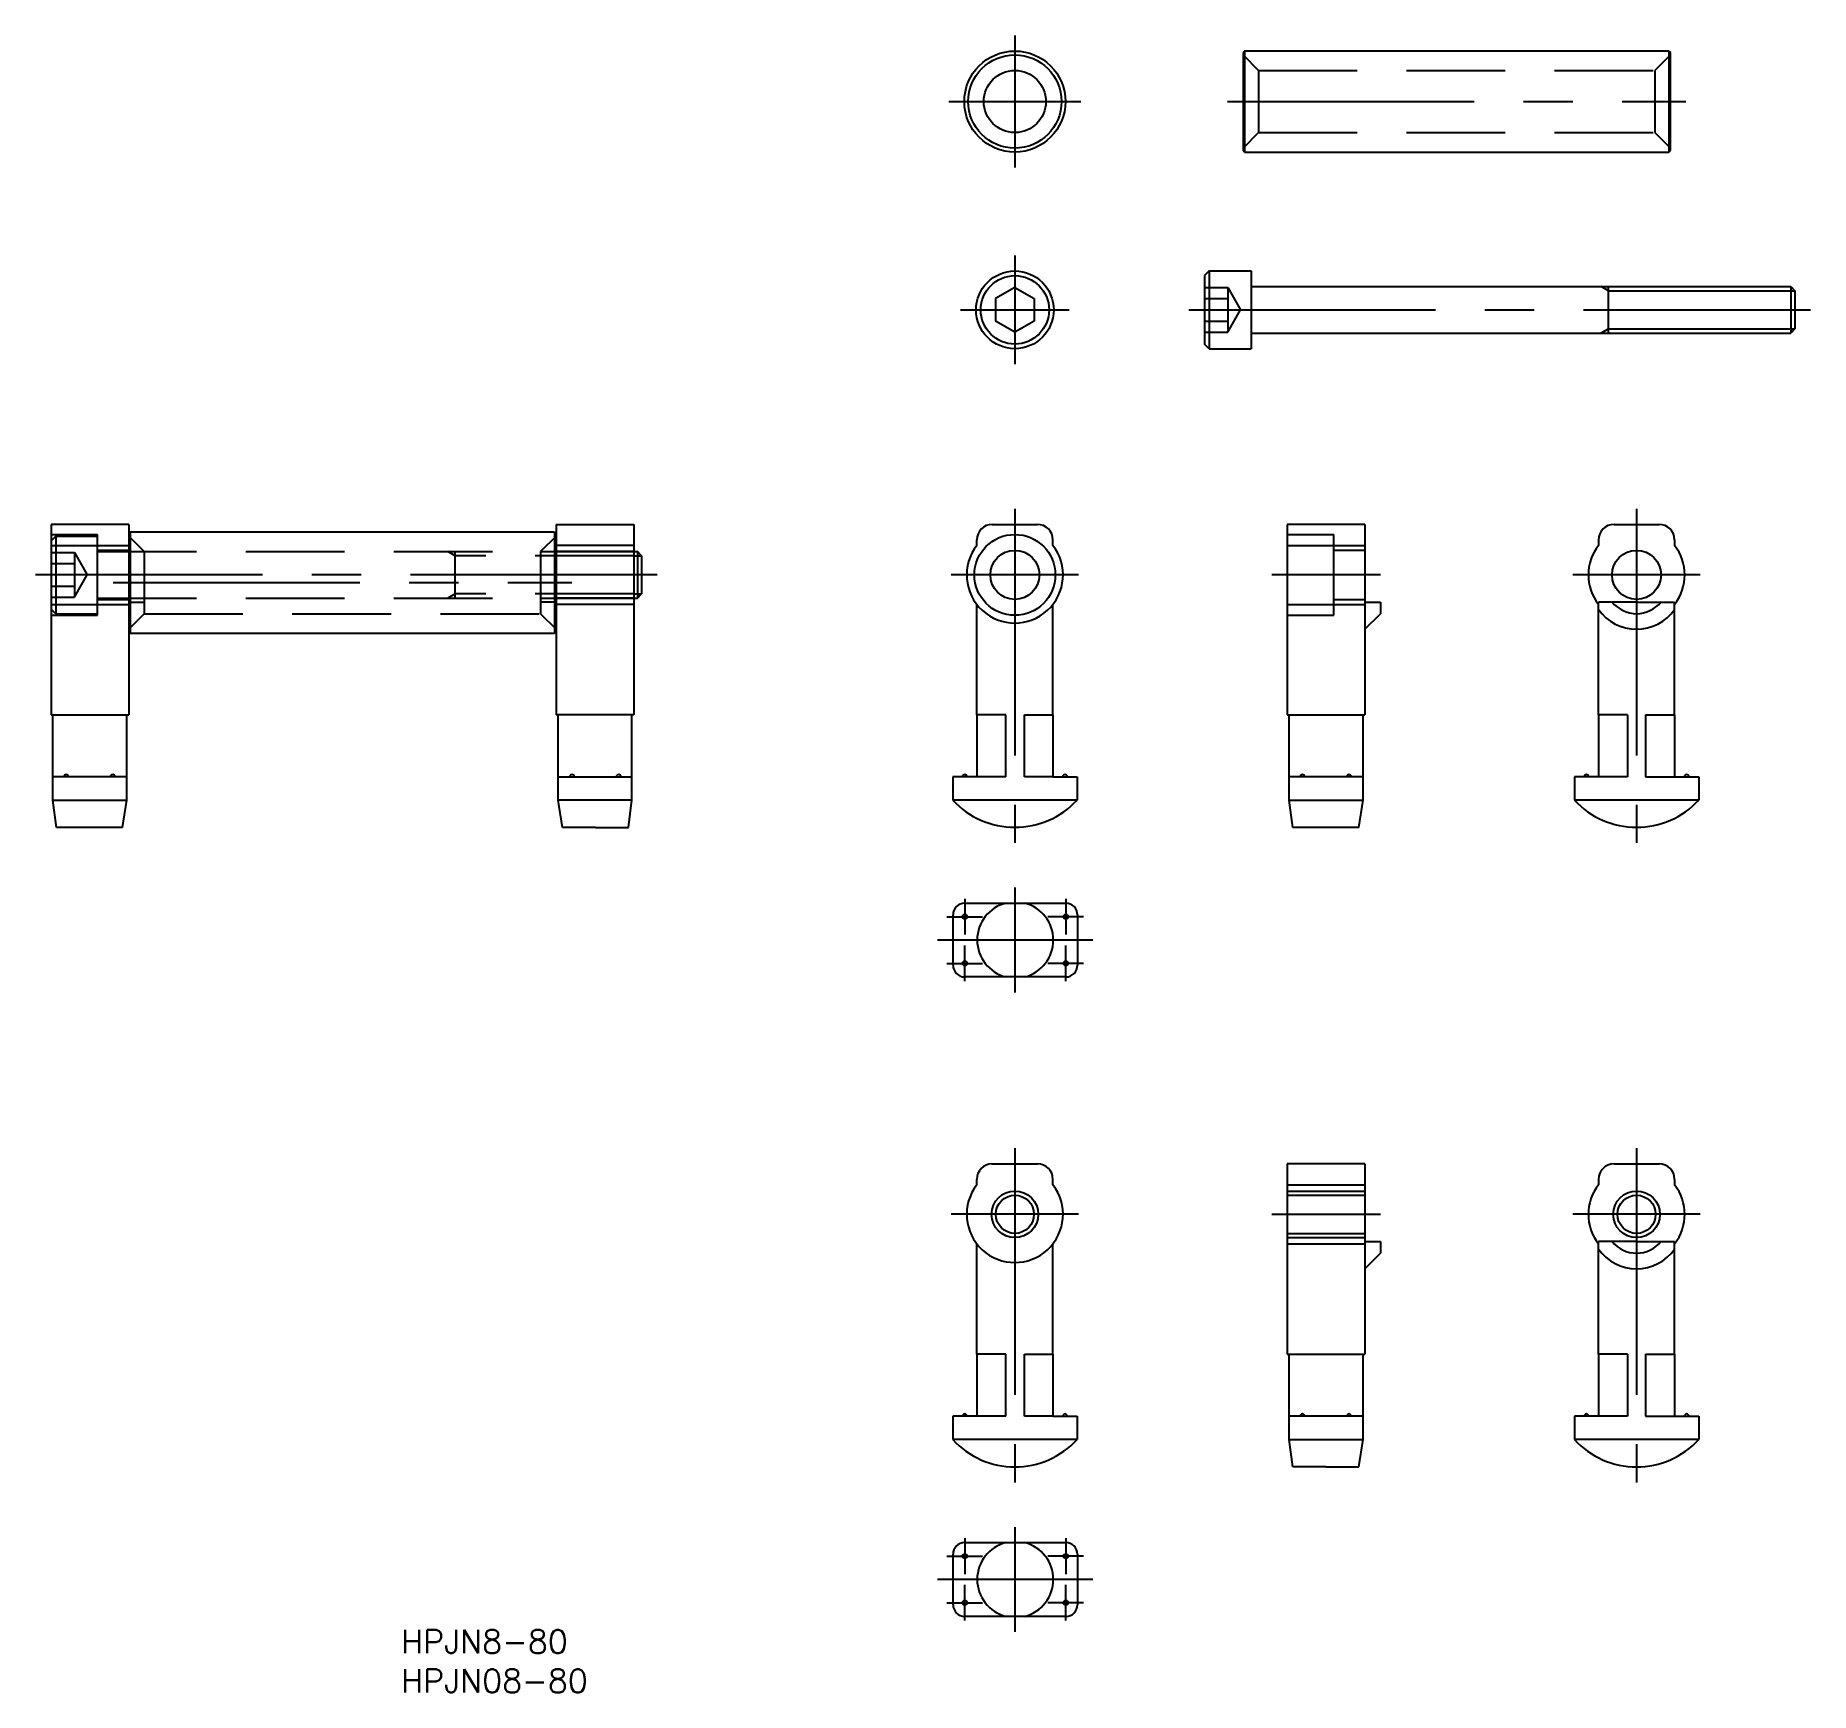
# Model space of a CAD drawing. Extents: x -126 to 102, y -15 to 199.
import ezdxf

# ---------------------------------------------------------------- set-up
doc = ezdxf.new("R2010")
doc.units = 0
doc.linetypes.add('CENTER', pattern=[50.8, 31.75, -6.35, 6.35, -6.35])
doc.linetypes.add('DASHED', pattern=[19.05, 12.7, -6.35])
doc.layers.get('0').update_dxf_attribs({"linetype": 'CONTINUOUS'})
doc.layers.add('CENTER', color=1, linetype='CENTER')
doc.styles.get("Standard").update_dxf_attribs({"font": 'txt.shx', "height": 3, "bigfont": 'bigfont.shx'})

msp = doc.modelspace()

# ---------------------------------------------------------------- linework, layer by layer
at = {"color": 7, "linetype": 'CONTINUOUS'}
for p, q in [((29.56, 196.72), (29.36, 196.52)), ((29.36, 196.52), (29.36, 183.92)), ((29.56, 196.72), (29.56, 183.72)), ((84.16, 196.72), (29.56, 196.72)), ((84.16, 196.72), (84.16, 183.72)), ((84.16, 196.72), (84.36, 196.52)), ((84.36, 183.92), (84.36, 196.52)), ((29.56, 183.72), (29.36, 183.92)), ((29.56, 183.72), (84.16, 183.72)), ((84.16, 183.72), (84.36, 183.92)), ((24.99, 168.41), (24.39, 167.81)), ((24.39, 167.81), (24.39, 159.01)), ((24.99, 168.41), (30.39, 168.41)), ((24.99, 168.41), (24.99, 158.41)), ((26.34, 168.41), (26.34, 168.41)), ((27.69, 168.41), (27.69, 168.41)), ((30.39, 168.41), (30.39, 158.41)), ((0, 166.3), (-2.5, 164.86)), ((-2.5, 164.86), (-2.5, 161.97)), ((0, 166.3), (2.5, 164.86)), ((2.5, 164.86), (2.5, 161.97)), ((30.39, 166.41), (99.84, 166.41)), ((76.39, 160.41), (76.39, 166.41)), ((99.84, 166.41), (100.39, 165.86)), ((99.84, 166.41), (99.84, 160.41)), ((100.39, 165.86), (100.39, 160.95)), ((0, 160.53), (-2.5, 161.97)), ((2.5, 161.97), (0, 160.53)), ((30.39, 160.41), (99.84, 160.41)), ((100.39, 160.95), (99.84, 160.41)), ((24.99, 158.41), (24.39, 159.01)), ((24.99, 158.41), (30.39, 158.41)), ((-124.03, 135.8), (-124.03, 111.3)), ((-114.03, 135.8), (-124.03, 135.8)), ((-114.03, 135.8), (-114.03, 111.3)), ((-113.83, 134.8), (-114.03, 134.6)), ((-113.83, 134.8), (-113.83, 121.8)), ((-59.23, 134.8), (-113.83, 134.8)), ((-59.23, 134.8), (-59.23, 121.8)), ((-59.23, 134.8), (-59.03, 134.6)), ((-59.03, 135.8), (-49.03, 135.8)), ((-59.03, 135.8), (-59.03, 111.3)), ((-49.03, 135.8), (-49.03, 111.3)), ((-2.9, 135.8), (2.9, 135.8)), ((35.05, 135.8), (35.05, 111.3)), ((45.05, 135.8), (35.05, 135.8)), ((45.05, 135.8), (45.05, 111.3)), ((77.1, 135.8), (82.9, 135.8)), ((-124.03, 133.1), (-114.03, 133.1)), ((-114.03, 134.6), (-114.03, 122)), ((-59.03, 122), (-59.03, 134.6)), ((-49.03, 133.1), (-59.03, 133.1)), ((-4.9, 133.1), (-4.9, 133.8)), ((4.9, 133.1), (4.9, 133.8)), ((35.05, 133.1), (45.05, 133.1)), ((75.1, 133.8), (75.1, 133.1)), ((84.9, 133.8), (84.9, 133.1)), ((-49.03, 132.3), (-48.57, 132.3)), ((-48.03, 131.76), (-48.57, 132.3)), ((-48.57, 132.3), (-48.57, 126.3)), ((-48.03, 131.76), (-48.03, 126.85)), ((-49.03, 126.3), (-48.57, 126.3)), ((-48.57, 126.3), (-48.03, 126.85)), ((45.05, 125.8), (47.05, 125.8)), ((47.05, 125.8), (47.05, 124.3)), ((75.1, 111.3), (75.1, 125.8)), ((80, 125.8), (75.1, 125.8)), ((80, 125.8), (84.9, 125.8)), ((84.9, 111.3), (84.9, 125.8)), ((-124.03, 125.5), (-114.03, 125.5)), ((-49.03, 125.5), (-59.03, 125.5)), ((-4.9, 111.3), (-4.9, 125.5)), ((4.9, 111.3), (4.9, 125.5)), ((35.05, 125.5), (45.05, 125.5)), ((45.05, 122.3), (47.05, 124.3)), ((-113.83, 121.8), (-114.03, 122)), ((-113.83, 121.8), (-59.23, 121.8)), ((-59.23, 121.8), (-59.03, 122)), ((-124.03, 111.3), (-114.03, 111.3)), ((-123.78, 100.3), (-123.78, 111.3)), ((-114.28, 100.3), (-114.28, 111.3)), ((-49.03, 111.3), (-59.03, 111.3)), ((-58.78, 100.3), (-58.78, 111.3)), ((-49.28, 100.3), (-49.28, 111.3)), ((-1.15, 111.3), (-4.9, 111.3)), ((-4.9, 111.3), (-4.9, 103.3)), ((-1.15, 103.3), (-1.15, 111.3)), ((1.25, 111.3), (4.9, 111.3)), ((1.25, 103.3), (1.25, 111.3)), ((4.9, 111.3), (4.9, 103.3)), ((35.05, 111.3), (45.05, 111.3)), ((35.3, 100.3), (35.3, 111.3)), ((44.8, 100.3), (44.8, 111.3)), ((78.85, 111.3), (75.1, 111.3)), ((75.1, 111.3), (75.1, 103.3)), ((78.85, 111.3), (78.85, 103.3)), ((81.15, 111.3), (84.9, 111.3)), ((81.15, 111.3), (81.15, 103.3)), ((84.9, 111.3), (84.9, 103.35)), ((-114.28, 103.3), (-123.78, 103.3)), ((-58.78, 103.3), (-49.28, 103.3)), ((-8, 103.3), (-8, 100.3)), ((-4.9, 103.3), (-8, 103.3)), ((-1.15, 103.3), (-4.9, 103.3)), ((4.9, 103.3), (1.25, 103.3)), ((4.9, 103.3), (8, 103.3)), ((8, 103.3), (8, 100.3)), ((44.8, 103.3), (35.3, 103.3)), ((72, 103.3), (72, 100.3)), ((75.1, 103.3), (72, 103.3)), ((78.85, 103.3), (75.1, 103.3)), ((81.15, 103.3), (84.9, 103.3)), ((84.9, 103.3), (88, 103.3)), ((88, 103.3), (88, 100.3)), ((-123.78, 100.3), (-114.28, 100.3)), ((-123.33, 96.8), (-123.78, 100.3)), ((-114.83, 96.8), (-114.28, 100.3)), ((-49.28, 100.3), (-58.78, 100.3)), ((-58.23, 96.8), (-58.78, 100.3)), ((-49.73, 96.8), (-49.28, 100.3)), ((8, 100.3), (-8, 100.3)), ((35.75, 96.8), (35.3, 100.3)), ((35.3, 100.3), (44.8, 100.3)), ((44.25, 96.8), (44.8, 100.3)), ((88, 100.3), (72, 100.3)), ((-114.83, 96.8), (-123.33, 96.8)), ((-53.98, 96.8), (-58.23, 96.8)), ((-53.98, 96.8), (-49.73, 96.8)), ((44.25, 96.8), (35.75, 96.8)), ((-6.45, 87.05), (6.55, 87.05)), ((-7.95, 79.05), (-7.95, 85.55)), ((8.05, 85.55), (8.05, 79.05)), ((6.55, 77.55), (-6.45, 77.55)), ((-2.95, 53.5), (2.9, 53.5)), ((35.05, 53.5), (35.05, 29)), ((45.05, 53.5), (35.05, 53.5)), ((45.05, 53.5), (45.05, 29)), ((77.1, 53.5), (82.9, 53.5)), ((-4.9, 50.8), (-4.9, 51.5)), ((4.9, 50.8), (4.9, 51.5)), ((35.05, 50.8), (45.05, 50.8)), ((75.1, 51.45), (75.1, 50.8)), ((84.9, 51.5), (84.9, 50.8)), ((45.05, 43.5), (47.05, 43.5)), ((47.05, 43.5), (47.05, 42)), ((75.1, 29), (75.1, 43.5)), ((80, 43.5), (75.1, 43.5)), ((80, 43.5), (84.9, 43.5)), ((84.9, 29), (84.9, 43.5)), ((-4.9, 29), (-4.9, 43.2)), ((4.9, 29), (4.9, 43.2)), ((35.05, 43.2), (45.05, 43.2)), ((45.05, 40), (47.05, 42)), ((-1.15, 29), (-4.9, 29)), ((-4.9, 29), (-4.9, 21)), ((-1.15, 21), (-1.15, 29)), ((1.25, 29), (4.9, 29)), ((1.25, 21), (1.25, 29)), ((4.9, 29), (4.9, 21)), ((35.05, 29), (45.05, 29)), ((35.3, 18), (35.3, 29)), ((44.8, 18), (44.8, 29)), ((78.85, 29), (75.1, 29)), ((75.1, 29), (75.1, 21)), ((78.85, 29), (78.85, 21)), ((81.15, 29), (84.9, 29)), ((81.15, 29), (81.15, 21)), ((84.9, 29), (84.9, 21.05)), ((-8, 21), (-8, 18)), ((-4.9, 21), (-8, 21)), ((-1.15, 21), (-4.9, 21)), ((4.9, 21), (1.25, 21)), ((4.9, 21), (8, 21)), ((8, 21), (8, 18)), ((44.8, 21), (35.3, 21)), ((72, 21), (72, 18)), ((75.1, 21), (72, 21)), ((78.85, 21), (75.1, 21)), ((81.15, 21), (84.9, 21)), ((84.9, 21), (88, 21)), ((88, 21), (88, 18)), ((8, 18), (-8, 18)), ((35.75, 14.5), (35.3, 18)), ((35.3, 18), (44.8, 18)), ((44.25, 14.5), (44.8, 18)), ((88, 18), (72, 18)), ((40, 14.5), (35.75, 14.5)), ((40, 14.5), (44.25, 14.5)), ((-6.45, 4.75), (6.55, 4.75)), ((-7.95, -3.25), (-7.95, 3.25)), ((8.05, 3.25), (8.05, -3.25)), ((6.55, -4.75), (-6.45, -4.75))]:
    msp.add_line(p, q, dxfattribs=at)
at = {"color": 3, "linetype": 'DASHED'}
for p, q in [((29.36, 196.22), (31.36, 194.22)), ((31.36, 194.22), (31.36, 186.22)), ((31.36, 194.22), (82.36, 194.22)), ((84.36, 196.22), (82.36, 194.22)), ((82.36, 194.22), (82.36, 186.22)), ((31.36, 186.22), (29.36, 184.22)), ((31.36, 186.22), (82.36, 186.22)), ((82.36, 186.22), (84.36, 184.22)), ((24.39, 166.3), (27.39, 166.3)), ((24.39, 164.86), (27.39, 164.86)), ((27.39, 166.3), (27.39, 160.53)), ((27.39, 166.3), (29.05, 163.41)), ((27.39, 160.53), (29.05, 163.41)), ((24.39, 161.97), (27.39, 161.97)), ((24.39, 160.53), (27.39, 160.53)), ((-124.03, 134.5), (-118.03, 134.5)), ((-123.43, 134.3), (-124.03, 133.7)), ((-123.43, 134.3), (-123.43, 124.3)), ((-123.43, 134.3), (-118.03, 134.3)), ((-122.08, 134.3), (-122.08, 134.3)), ((-120.73, 134.3), (-120.73, 134.3)), ((-118.03, 124.1), (-118.03, 134.5)), ((-114.03, 134.3), (-112.03, 132.3)), ((-59.03, 134.3), (-61.03, 132.3)), ((35.05, 134.5), (41.05, 134.5)), ((41.05, 124.1), (41.05, 134.5)), ((-124.03, 132.19), (-121.03, 132.19)), ((-124.03, 130.75), (-121.03, 130.75)), ((-121.03, 132.19), (-119.36, 129.3)), ((-121.03, 132.19), (-121.03, 126.42)), ((-114.03, 132.45), (-118.03, 132.45)), ((-118.03, 132.3), (-49.03, 132.3)), ((-112.03, 132.3), (-112.03, 124.3)), ((-72.03, 131.75), (-72.98, 132.3)), ((-72.03, 126.3), (-72.03, 132.3)), ((-49.03, 131.76), (-72.03, 131.76)), ((-61.03, 132.3), (-61.03, 124.3)), ((-49.03, 132.3), (-59.03, 132.3)), ((45.05, 132.45), (41.05, 132.45)), ((-121.03, 126.42), (-119.36, 129.3)), ((-124.03, 127.86), (-121.03, 127.86)), ((-124.03, 126.42), (-121.03, 126.42)), ((-118.03, 126.3), (-49.03, 126.3)), ((-118.03, 126.15), (-114.03, 126.15)), ((-114.03, 125.8), (-112.03, 125.8)), ((-72.03, 126.85), (-72.97, 126.3)), ((-49.03, 126.85), (-72.03, 126.85)), ((-59.03, 125.8), (-61.03, 125.8)), ((-49.03, 126.3), (-59.03, 126.3)), ((41.05, 126.15), (45.05, 126.15)), ((-123.43, 124.3), (-124.03, 124.9)), ((-124.03, 124.1), (-118.03, 124.1)), ((-123.43, 124.3), (-118.03, 124.3)), ((-114.03, 122.3), (-112.03, 124.3)), ((-112.03, 124.3), (-61.03, 124.3)), ((-61.03, 124.3), (-59.03, 122.3)), ((35.05, 124.1), (41.05, 124.1)), ((35.05, 50), (45.05, 50)), ((35.05, 49.46), (45.05, 49.46)), ((35.05, 44.54), (45.05, 44.54)), ((35.05, 44), (45.05, 44))]:
    msp.add_line(p, q, dxfattribs=at)
at = {"color": 3, "linetype": 'CONTINUOUS'}
for p, q in [((76.39, 165.86), (75.43, 166.41)), ((76.39, 165.86), (100.39, 165.86)), ((76.39, 160.95), (75.45, 160.41)), ((76.39, 160.95), (100.39, 160.95)), ((-49.03, 131.76), (-48.03, 131.76)), ((-49.03, 126.85), (-48.03, 126.85))]:
    msp.add_line(p, q, dxfattribs=at)
at = {"color": 7, "linetype": 'CONTINUOUS'}
for centre, radius in [((0, 190.22), 6.5), ((0, 190.22), 6), ((0, 190.22), 4), ((0, 163.41), 5), ((0, 163.41), 4.4), ((0, 129.3), 5.2), ((0, 129.3), 3.15), ((80, 129.3), 3.15), ((-6.45, 85.3), 0.3), ((6.55, 85.3), 0.3), ((-6.45, 79.3), 0.3), ((6.55, 79.3), 0.3), ((0, 47), 2.46), ((80, 47), 2.46), ((-6.45, 3), 0.3), ((6.55, 3), 0.3), ((-6.45, -3), 0.3), ((6.55, -3), 0.3)]:
    msp.add_circle(centre, radius, dxfattribs=at)
at = {"color": 3, "linetype": 'CONTINUOUS'}
for centre in [(0, 47), (80, 47)]:
    msp.add_circle(centre, 3, dxfattribs=at)
at = {"color": 7, "linetype": 'CONTINUOUS'}
for centre, radius, start, end in [((-2.9, 133.8), 2, 90, 180), ((2.9, 133.8), 2, 0, 90), ((77.1, 133.8), 2, 90, 180), ((82.9, 133.8), 2, 0, 90), ((0, 129.3), 6.2, 142.2157, 37.7843), ((80, 129.3), 6.2, 142.2157, 217.7843), ((80, 129.3), 6.2, 322.2157, 37.7843), ((80, 128.3), 4, 218.7, 321.3), ((80, 128.3), 6, 215.3, 324.7), ((-122.08, 103.3), 0.3, 0, 180), ((-116.08, 103.3), 0.3, 0, 180), ((-56.98, 103.3), 0.3, 0, 180), ((-50.98, 103.3), 0.3, 0, 180), ((-6.45, 103.3), 0.3, 0, 180), ((6.45, 103.3), 0.3, 0, 180), ((37, 103.3), 0.3, 0, 180), ((43, 103.3), 0.3, 0, 180), ((73.55, 103.3), 0.3, 0, 180), ((86.45, 103.3), 0.3, 0, 180), ((0, 107.7), 10.89, 222.7412, 317.2588), ((80, 107.7), 10.89, 222.7412, 317.2588), ((-6.45, 85.55), 1.5, 89.9, 180.1), ((0.05, 82.3), 4.9, 104.2, 255.7), ((0.05, 82.3), 4.9, 284.3, 75.8), ((6.55, 85.55), 1.5, 0, 90), ((-6.45, 79.05), 1.5, 180.3, 270), ((6.55, 79.05), 1.5, 270, 0.1), ((-2.9, 51.5), 2, 91.2, 180), ((2.9, 51.5), 2, 0, 90), ((77.1, 51.5), 2, 90, 180), ((82.9, 51.5), 2, 0, 90), ((0, 47), 6.2, 142.2157, 37.7843), ((80, 47), 6.2, 142.2, 217.8), ((80, 47), 6.2, 322.2, 37.8), ((80, 46), 4, 218.7, 321.3), ((80, 46), 6, 215.3, 324.7), ((-6.45, 21), 0.3, 0, 180), ((6.45, 21), 0.3, 0, 180), ((37, 21), 0.3, 0, 180), ((43, 21), 0.3, 0, 180), ((73.55, 21), 0.3, 0, 180), ((86.45, 21), 0.3, 0, 180), ((0, 25.39), 10.89, 222.7412, 317.2588), ((80, 25.39), 10.89, 222.7412, 317.2588), ((-6.45, 3.25), 1.5, 89.9, 180.1), ((0.05, 0), 4.9, 104.2, 255.7), ((0.05, 0), 4.9, 284.3, 75.8), ((6.55, 3.25), 1.5, 0, 90), ((-6.45, -3.25), 1.5, 180.3, 270), ((6.55, -3.25), 1.5, 270.5, 0.1)]:
    msp.add_arc(centre, radius, start, end, dxfattribs=at)
at = {"layer": 'CENTER', "color": 1, "linetype": 'CENTER'}
for p, q in [((0, 198.72), (0, 181.72)), ((-8.5, 190.22), (8.5, 190.22)), ((27.36, 190.22), (86.36, 190.22)), ((0, 170.41), (0, 156.41)), ((-7, 163.41), (7, 163.41)), ((22.39, 163.41), (102.39, 163.41)), ((0, 137.8), (0, 94.8)), ((80, 137.8), (80, 94.8)), ((-46.03, 129.3), (-126.03, 129.3)), ((-116.03, 128.3), (-57.03, 128.3)), ((8.2, 129.3), (-8.2, 129.3)), ((47.05, 129.3), (33.05, 129.3)), ((88.2, 129.3), (71.8, 129.3)), ((-6.45, 87.6), (-6.45, 83)), ((0, 89.05), (0, 75.55)), ((6.55, 87.6), (6.55, 83)), ((-8.75, 85.3), (-4.15, 85.3)), ((8.85, 85.3), (4.25, 85.3)), ((10.05, 82.3), (-9.95, 82.3)), ((-6.45, 77), (-6.45, 81.6)), ((6.55, 77), (6.55, 81.6)), ((-8.75, 79.3), (-4.15, 79.3)), ((8.85, 79.3), (4.25, 79.3)), ((0, 55.5), (0, 12.5)), ((80, 55.5), (80, 12.5)), ((8.2, 47), (-8.2, 47)), ((33.05, 47), (47.05, 47)), ((88.2, 47), (71.8, 47)), ((-6.45, 5.3), (-6.45, 0.7)), ((0, 6.75), (0, -6.75)), ((6.55, 5.3), (6.55, 0.7)), ((-8.75, 3), (-4.15, 3)), ((8.85, 3), (4.25, 3)), ((10.05, 0), (-9.95, 0)), ((-6.45, -5.3), (-6.45, -0.7)), ((6.55, -5.3), (6.55, -0.7)), ((-8.75, -3), (-4.15, -3)), ((8.85, -3), (4.25, -3))]:
    msp.add_line(p, q, dxfattribs=at)

# ---------------------------------------------------------------- texts
at = {"color": 7, "linetype": 'CONTINUOUS'}
for s, p in [('HPJN8-80', (-78.98, -9.5)), ('HPJN08-80', (-78.98, -14.55))]:
    msp.add_text(s, height=3, dxfattribs=at).set_placement(p)

doc.saveas('drawing.dxf')
